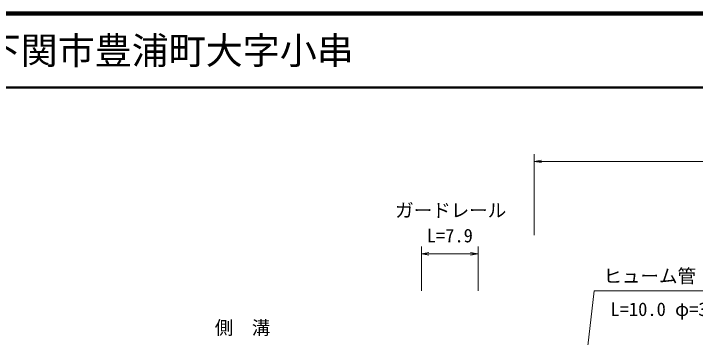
# Model space of a CAD drawing. Units: millimetres, scale not verified. Extents: x 40000 to 680000, y 20000 to 380000.
# Drawn here: x 409078 to 501162, y 336190 to 380000 of the extents above; entities that cross this region are included whole.
import ezdxf
from ezdxf.enums import TextEntityAlignment as Align

# ---------------------------------------------------------------- set-up
doc = ezdxf.new("R2010")
doc.units = ezdxf.units.MM
doc.header["$LTSCALE"] = 1000
for name, color, linetype, lineweight in [('M-STR-HTXT', 7, 'Continuous', 13), ('M-TTL', 2, 'Continuous', 140), ('M-TTL-LINE', 7, 'Continuous', 50), ('S-STR-HTXT', 7, 'Continuous', 13)]:
    doc.layers.add(name, color=color, linetype=linetype, lineweight=lineweight)
doc.layers.add('M-TTL-TXT', color=7, linetype='Continuous')
doc.styles.add('ＭＳ ゴシック', font='')
doc.styles.get('ＭＳ ゴシック').set_extended_font_data('MS Gothic')

# ---------------------------------------------------------------- blocks, each defined once
blk = doc.blocks.new('open_arrow')
at = {"color": 0, "linetype": 'Continuous', "lineweight": -2}
blk.add_lwpolyline([(7.5, 1.25), (0, 0), (7.5, -1.25)], dxfattribs=at)

msp = doc.modelspace()

# ---------------------------------------------------------------- linework, layer by layer
at = {"layer": 'M-STR-HTXT'}
for p, q in [((479382, 350000), (479382, 361000)), ((479382, 360000), (547707, 360000)), ((464183, 342500), (464183, 348500)), ((471805, 342500), (471805, 348500)), ((464183, 347500), (471805, 347500))]:
    msp.add_line(p, q, dxfattribs=at)
at = {"layer": 'M-TTL'}
msp.add_line((680000, 380000), (40000, 380000), dxfattribs=at)
at = {"layer": 'M-TTL-LINE'}
msp.add_line((40000, 370000), (680000, 370000), dxfattribs=at)
at = {"layer": 'S-STR-HTXT'}
msp.add_lwpolyline([(482500, 299000), (487500, 342500), (508000, 342500)], dxfattribs=at)

# ---------------------------------------------------------------- block references
at = {"layer": 'M-STR-HTXT', "xscale": 133, "yscale": 133}
for p in [(479382, 360000), (464183, 347500)]:
    msp.add_blockref('open_arrow', p, dxfattribs=at)
at = {"layer": 'M-STR-HTXT', "xscale": 133, "yscale": 133, "rotation": 180}
msp.add_blockref('open_arrow', (471805, 347500), dxfattribs=at)

# ---------------------------------------------------------------- texts
at = {"layer": 'M-STR-HTXT', "style": 'ＭＳ ゴシック'}
for s, p in [('ガードレール', (468115, 353382)), ('L=10.0 φ=350', (497500, 340000)), ('側\u3000溝', (440000, 337500))]:
    msp.add_text(s, height=1833, dxfattribs=at).set_placement(p, align=Align.MIDDLE_CENTER)
msp.add_text('L=7.9', height=1833, dxfattribs=at).set_placement((467994, 348500), align=Align.BOTTOM_CENTER)
at = {"layer": 'M-TTL-TXT', "style": 'ＭＳ ゴシック'}
msp.add_text('下関市豊浦町大字小串', height=3666, dxfattribs=at).set_placement((405024, 375000), align=Align.MIDDLE_LEFT)
at = {"layer": 'S-STR-HTXT', "style": 'ＭＳ ゴシック'}
msp.add_text('ヒューム管', height=1833, dxfattribs=at).set_placement((495000, 344500), align=Align.MIDDLE_CENTER)

doc.saveas('drawing.dxf')
